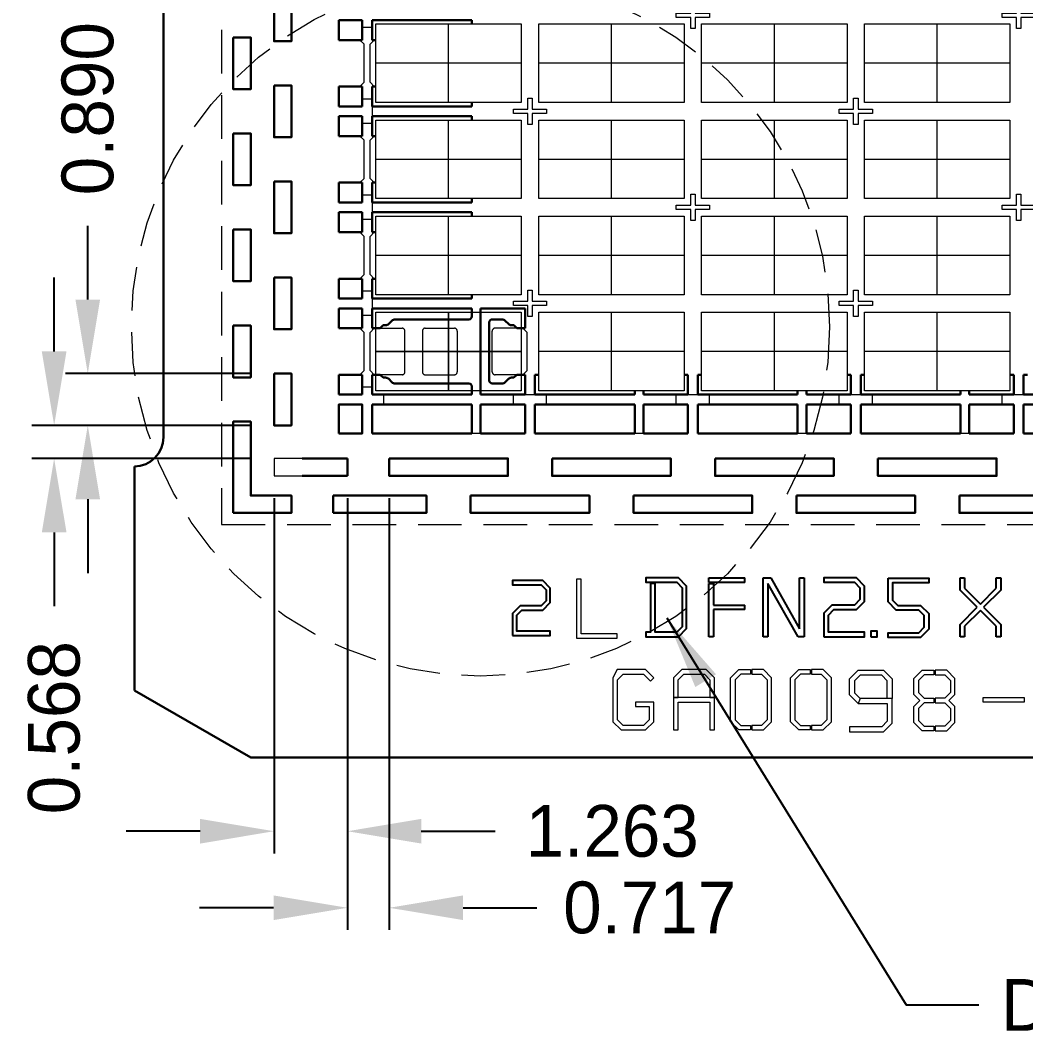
# Model space of a CAD drawing. Extents: x -109 to 32, y -47 to 43.
# Drawn here: x -101.19 to -83.9, y -47.24 to -29.88 of the extents above; entities that cross this region are included whole.
import ezdxf

# ---------------------------------------------------------------- set-up
doc = ezdxf.new("R2010")
doc.units = 0
doc.header["$LTSCALE"] = 3
doc.header["$MEASUREMENT"] = 0
for name, pattern in [('CENTER', [2, 1.25, -0.25, 0.25, -0.25]), ('HIDDEN', [0.375, 0.25, -0.125]), ('PHANTOM', [2.5, 1.25, -0.25, 0.25, -0.25, 0.25, -0.25])]:
    doc.linetypes.add(name, pattern=pattern)
doc.layers.add('998', color=50, linetype='Continuous')
for name, color, linetype, lineweight in [('CLIN', 1, 'CENTER', 15), ('DETAIL', 6, 'HIDDEN', 15), ('DIM', 4, 'Continuous', 13), ('FULL METAL', 33, 'HIDDEN', 15), ('HIDN', 6, 'HIDDEN', 15), ('OBJ', 3, 'Continuous', 30), ('OBJ1', 7, 'Continuous', 30), ('OBJ2', 30, 'Continuous', 30), ('OBJ3', 40, 'Continuous', 30), ('OBJ4', 7, 'Continuous', 30), ('PHANTOM', 5, 'PHANTOM', 15), ('SAW', 2, 'HIDDEN', 15), ('SAW2', 3, 'HIDDEN', 13), ('TEXT', 2, 'Continuous', 20)]:
    doc.layers.add(name, color=color, linetype=linetype, lineweight=lineweight)
doc.dimstyles.new('3DEC X 2', dxfattribs={"dimtxt": 0.889, "dimasz": 1.27, "dimexe": 0.381, "dimexo": 0.381, "dimgap": 0.381, "dimtad": 0, "dimdec": 3, "dimzin": 0, "dimdsep": 46, "dimtxsty": 'Standard', "dimcen": 0, "dimadec": 0, "dimazin": 0, "dimtfac": 1, "dimtdec": 3, "dimtofl": 0, "dimtmove": 0, "dimatfit": 3, "dimfxl": 1, "dimtolj": 1, "dimtzin": 0, "dimarcsym": 0})

# ---------------------------------------------------------------- blocks, each defined once
blk = doc.blocks.new('*U1')
at = {"layer": 'OBJ1', "color": 0}
blk.add_lwpolyline([(-1.02, 0.15), (1.02, 0.15), (1.02, -0.15), (-1.02, -0.15)], close=True, dxfattribs=at)
blk = doc.blocks.new('*U0')
at = {"layer": 'OBJ1'}
for p in [(0, 0), (2.8, 0), (5.6, 0), (8.4, 0)]:
    blk.add_blockref('*U1', p, dxfattribs=at)
blk = doc.blocks.new('*U4')
at = {"layer": 'OBJ3'}
for p, q in [((-1.23, -0.005), (-1.23, -0.505)), ((-1.23, -0.005), (0.485, -0.005)), ((0.485, -0.005), (0.485, -0.505)), ((0.635, -0.005), (1.4, -0.005)), ((0.635, -0.005), (0.635, -0.505)), ((1.4, -0.005), (1.4, -0.505)), ((-1.23, -0.505), (0.485, -0.505)), ((0.635, -0.505), (1.4, -0.505))]:
    blk.add_line(p, q, dxfattribs=at)
at = {"layer": 'OBJ4'}
for p, q in [((-1.23, 0.165), (-1.23, 0.505)), ((-1.165, 0.505), (-1.23, 0.505)), ((1.335, 0.505), (1.4, 0.505)), ((1.4, 0.505), (1.4, 0.165)), ((0.485, 0.23), (0.485, 0.165)), ((0.635, 0.23), (0.635, 0.165)), ((-0.365, 0.165), (-1.23, 0.165)), ((0.485, 0.165), (-1.23, 0.165)), ((1.4, 0.165), (0.635, 0.165))]:
    blk.add_line(p, q, dxfattribs=at)
at = {"layer": 'SAW2'}
for p, q in [((-1.4, 0.165), (-1.23, 0.165)), ((-1.03, -0.005), (-1.03, 0.165)), ((1.2, -0.005), (1.2, 0.165)), ((0.635, -0.505), (0.485, -0.505))]:
    blk.add_line(p, q, dxfattribs=at)
blk = doc.blocks.new('*U5')
at = {"layer": 'DIM'}
for p in [(0, 0), (2.8, 0), (5.6, 0), (8.4, 0)]:
    blk.add_blockref('*U4', p, dxfattribs=at)
blk = doc.blocks.new('*U6')
at = {"layer": 'OBJ3'}
for p, q in [((-1.1425, 0.825), (-1.1425, 0.485)), ((-1.1425, 0.825), (-0.7425, 0.825)), ((-0.7425, 0.825), (-0.7425, 0.485)), ((-1.1425, 0.485), (-0.7425, 0.485)), ((-1.1425, -0.315), (-1.1425, -0.655)), ((-1.1425, -0.315), (-0.7425, -0.315)), ((-1.1425, -0.315), (-1.1425, -0.655)), ((-1.1425, -0.315), (-0.7425, -0.315)), ((-0.7425, -0.315), (-0.7425, -0.655)), ((-0.7425, -0.315), (-0.7425, -0.655)), ((-1.1425, -0.655), (-0.7425, -0.655)), ((-1.1425, -0.655), (-0.7425, -0.655))]:
    blk.add_line(p, q, dxfattribs=at)
at = {"layer": 'OBJ4'}
for p, q in [((-0.5725, 0.485), (-0.5725, 0.825)), ((-0.5725, 0.825), (1.1425, 0.825)), ((1.1425, 0.825), (1.1425, 0.76)), ((-0.5075, 0.485), (-0.5725, 0.485)), ((-0.5725, -0.655), (-0.5725, -0.315)), ((-0.5075, -0.315), (-0.5725, -0.315)), ((-0.5075, -0.315), (-0.5725, -0.315)), ((1.1425, -0.655), (-0.5725, -0.655)), ((1.1425, -0.59), (1.1425, -0.655))]:
    blk.add_line(p, q, dxfattribs=at)
at = {"layer": 'SAW'}
for points in [[(-0.7805, -0.315), (-0.7075, -0.242), (-0.7075, 0.412), (-0.7805, 0.485)], [(-0.5345, -0.315), (-0.6075, -0.242), (-0.6075, 0.412), (-0.5345, 0.485)]]:
    blk.add_lwpolyline(points, dxfattribs=at)
at = {"layer": 'SAW2'}
for p, q in [((-0.5725, 0.7), (-0.7425, 0.7)), ((-0.5725, -0.53), (-0.7425, -0.53)), ((-0.5725, -0.53), (-0.7425, -0.53)), ((-0.5725, -0.655), (-0.5725, -0.825))]:
    blk.add_line(p, q, dxfattribs=at)
blk = doc.blocks.new('*U7')
at = {"layer": 'DIM'}
for p in [(0, 3.3), (0, 1.65), (0, 0)]:
    blk.add_blockref('*U6', p, dxfattribs=at)
blk = doc.blocks.new('*U12')
at = {"layer": 'FULL METAL'}
blk.add_lwpolyline([(-0.038, 0.038), (-0.038, 0.225), (0.038, 0.225), (0.038, 0.038), (0.285, 0.038), (0.285, -0.038), (0.038, -0.038), (0.038, -0.225), (-0.038, -0.225), (-0.038, -0.038), (-0.285, -0.038), (-0.285, 0.038)], close=True, dxfattribs=at)
blk = doc.blocks.new('*U13')
at = {"layer": 'CLIN'}
for p in [(0, 3.3), (5.6, 3.3), (0, 0), (5.6, 0)]:
    blk.add_blockref('*U12', p, dxfattribs=at)
blk = doc.blocks.new('*U14')
at = {"layer": 'FULL METAL'}
blk.add_lwpolyline([(-0.038, 0.038), (-0.038, 0.225), (0.038, 0.225), (0.038, 0.038), (0.285, 0.038), (0.285, -0.038), (0.038, -0.038), (0.038, -0.225), (-0.038, -0.225), (-0.038, -0.038), (-0.285, -0.038), (-0.285, 0.038)], close=True, dxfattribs=at)
blk = doc.blocks.new('*U15')
at = {"layer": 'CLIN'}
for p in [(0, 3.3), (5.6, 3.3), (0, 0), (5.6, 0)]:
    blk.add_blockref('*U14', p, dxfattribs=at)
blk = doc.blocks.new('*D16')
at = {"layer": 'Defpoints', "color": 0, "transparency": 16777216}
for p in [(171.36, -130.882), (172.622, -130.882), (172.622, -136.986)]:
    blk.add_point(p, dxfattribs=at)
at = {"layer": 'DIM', "color": 0, "lineweight": -2, "transparency": 16777216}
for p, q in [((171.36, -131.263), (171.36, -137.367)), ((172.622, -131.263), (172.622, -137.367)), ((170.09, -136.986), (168.82, -136.986)), ((173.892, -136.986), (175.162, -136.986))]:
    blk.add_line(p, q, dxfattribs=at)
at = {"layer": 'DIM', "color": 0, "transparency": 16777216}
for points in [[(170.09, -137.198), (170.09, -136.774), (171.36, -136.986)], [(173.892, -136.774), (173.892, -137.198), (172.622, -136.986)]]:
    blk.add_solid(points, dxfattribs=at)
at = {"layer": 'DIM', "color": 0, "transparency": 16777216, "insert": (177.173, -136.986), "char_height": 0.889, "attachment_point": 5}
blk.add_mtext('\\A1;1.263', dxfattribs=at)
blk = doc.blocks.new('*D17')
at = {"layer": 'Defpoints', "color": 0, "transparency": 16777216}
for p in [(172.622, -130.882), (173.34, -130.882), (173.34, -138.301)]:
    blk.add_point(p, dxfattribs=at)
at = {"layer": 'DIM', "color": 0, "lineweight": -2, "transparency": 16777216}
for p, q in [((172.622, -131.263), (172.622, -138.682)), ((173.34, -131.263), (173.34, -138.682)), ((171.352, -138.301), (170.082, -138.301)), ((174.61, -138.301), (175.88, -138.301))]:
    blk.add_line(p, q, dxfattribs=at)
at = {"layer": 'DIM', "color": 0, "transparency": 16777216}
for points in [[(171.352, -138.512), (171.352, -138.089), (172.622, -138.301)], [(174.61, -138.089), (174.61, -138.512), (173.34, -138.301)]]:
    blk.add_solid(points, dxfattribs=at)
at = {"layer": 'DIM', "color": 0, "transparency": 16777216, "insert": (177.817, -138.301), "char_height": 0.889, "attachment_point": 5}
blk.add_mtext('\\A1;0.717', dxfattribs=at)
blk = doc.blocks.new('*D18')
at = {"layer": 'Defpoints', "color": 0, "transparency": 16777216}
for p in [(168.159, -129.124), (171.36, -129.124), (171.36, -130.014)]:
    blk.add_point(p, dxfattribs=at)
at = {"layer": 'DIM', "color": 0, "lineweight": -2, "transparency": 16777216}
for p, q in [((168.159, -127.854), (168.159, -126.584)), ((170.979, -129.124), (167.778, -129.124)), ((170.979, -130.014), (167.778, -130.014)), ((168.159, -131.284), (168.159, -132.554))]:
    blk.add_line(p, q, dxfattribs=at)
at = {"layer": 'DIM', "color": 0, "transparency": 16777216}
for points in [[(167.947, -127.854), (168.37, -127.854), (168.159, -129.124)], [(168.37, -131.284), (167.947, -131.284), (168.159, -130.014)]]:
    blk.add_solid(points, dxfattribs=at)
at = {"layer": 'DIM', "color": 0, "transparency": 16777216, "insert": (168.159, -124.574), "char_height": 0.889, "attachment_point": 5, "rotation": 90}
blk.add_mtext('\\A1;0.890', dxfattribs=at)
blk = doc.blocks.new('*D19')
at = {"layer": 'Defpoints', "color": 0, "transparency": 16777216}
for p in [(171.36, -130.014), (167.581, -130.582), (171.36, -130.582)]:
    blk.add_point(p, dxfattribs=at)
at = {"layer": 'DIM', "color": 0, "lineweight": -2, "transparency": 16777216}
for p, q in [((167.581, -128.744), (167.581, -127.474)), ((170.979, -130.014), (167.2, -130.014)), ((170.979, -130.582), (167.2, -130.582)), ((167.581, -131.852), (167.581, -133.122))]:
    blk.add_line(p, q, dxfattribs=at)
at = {"layer": 'DIM', "color": 0, "transparency": 16777216}
for points in [[(167.369, -128.744), (167.793, -128.744), (167.581, -130.014)], [(167.793, -131.852), (167.369, -131.852), (167.581, -130.582)]]:
    blk.add_solid(points, dxfattribs=at)
at = {"layer": 'DIM', "color": 0, "transparency": 16777216, "insert": (167.581, -135.207), "char_height": 0.889, "attachment_point": 5, "rotation": 90}
blk.add_mtext('\\A1;0.568', dxfattribs=at)

msp = doc.modelspace()

# ---------------------------------------------------------------- linework, layer by layer
at = {"layer": '998'}
for p, q in [((-89.3481, -39.5361), (-89.3481, -39.4581)), ((-89.3481, -39.5361), (-89.3481, -39.4581)), ((-89.3481, -39.4581), (-88.728, -39.4581)), ((-89.3481, -39.4581), (-88.728, -39.4581)), ((-88.728, -39.5361), (-89.3481, -39.5361)), ((-88.728, -39.5361), (-89.3481, -39.5361)), ((-89.3481, -40.4721), (-89.3481, -39.5556)), ((-89.3481, -39.5556), (-89.2701, -39.5556)), ((-89.3481, -40.4721), (-89.3481, -39.5556)), ((-89.3481, -39.5556), (-89.2701, -39.5556)), ((-89.2701, -39.5556), (-89.2701, -39.9261)), ((-89.2701, -39.5556), (-89.2701, -39.9261)), ((-88.728, -39.5361), (-88.728, -39.4581)), ((-88.728, -39.5361), (-88.728, -39.4581)), ((-88.4152, -40.4733), (-88.4152, -39.4581)), ((-88.4152, -40.4733), (-88.4152, -39.4581)), ((-88.4152, -39.4581), (-88.2816, -39.4581)), ((-88.4152, -39.4581), (-88.2816, -39.4581)), ((-88.337, -39.5575), (-88.337, -40.4733)), ((-87.8146, -40.4733), (-88.337, -39.5575)), ((-88.337, -39.5575), (-88.337, -40.4733)), ((-87.8146, -40.4733), (-88.337, -39.5575)), ((-88.2816, -39.4581), (-87.7905, -40.3366)), ((-88.2816, -39.4581), (-87.7905, -40.3366)), ((-87.7905, -40.3366), (-87.7905, -39.4581)), ((-87.7905, -40.3366), (-87.7905, -39.4581)), ((-87.7905, -39.4581), (-87.7123, -39.4581)), ((-87.7123, -39.4581), (-87.7123, -40.4733)), ((-87.7123, -39.4581), (-87.7123, -40.4733)), ((-89.2701, -39.9261), (-88.728, -39.9261)), ((-89.2701, -39.9261), (-88.728, -39.9261)), ((-88.728, -40.0041), (-88.728, -39.9261)), ((-88.728, -40.0041), (-88.728, -39.9261)), ((-88.728, -40.0041), (-89.2701, -40.0041)), ((-89.2701, -40.0041), (-89.2701, -40.4721)), ((-88.728, -40.0041), (-89.2701, -40.0041)), ((-89.2701, -40.0041), (-89.2701, -40.4721)), ((-89.2701, -40.4721), (-89.3481, -40.4721)), ((-89.2701, -40.4721), (-89.3481, -40.4721)), ((-88.337, -40.4733), (-88.4152, -40.4733)), ((-88.337, -40.4733), (-88.4152, -40.4733)), ((-87.7123, -40.4733), (-87.8146, -40.4733)), ((-87.7123, -40.4733), (-87.8146, -40.4733))]:
    msp.add_line(p, q, dxfattribs=at)
at = {"layer": '998', "extrusion": (0, 0, -1)}
for p, q in [((-85.0312, -39.6676), (-85.0312, -39.4581)), ((-85.0312, -39.6676), (-85.0312, -39.4581)), ((-85.0312, -39.4581), (-84.9532, -39.4581)), ((-84.9532, -39.4581), (-84.9532, -39.6387)), ((-84.9532, -39.4581), (-84.9532, -39.6387)), ((-84.4111, -39.6384), (-84.4111, -39.4581)), ((-84.4111, -39.6384), (-84.4111, -39.4581)), ((-84.4111, -39.4581), (-84.3331, -39.4581)), ((-84.3331, -39.4581), (-84.3331, -39.6676)), ((-84.3331, -39.4581), (-84.3331, -39.6676)), ((-84.7367, -39.9642), (-85.0312, -39.6676)), ((-84.7367, -39.9642), (-85.0312, -39.6676)), ((-84.9532, -39.6387), (-84.6788, -39.9108)), ((-84.9532, -39.6387), (-84.6788, -39.9108)), ((-84.6788, -39.9108), (-84.4111, -39.6384)), ((-84.6788, -39.9108), (-84.4111, -39.6384)), ((-84.3331, -39.6676), (-84.6276, -39.9642)), ((-84.3331, -39.6676), (-84.6276, -39.9642)), ((-85.0312, -40.2587), (-84.7367, -39.9642)), ((-85.0312, -40.2587), (-84.7367, -39.9642)), ((-84.6788, -40.0216), (-84.9532, -40.2913)), ((-84.6788, -40.0216), (-84.9532, -40.2913)), ((-84.4111, -40.2916), (-84.6788, -40.0216)), ((-84.4111, -40.2916), (-84.6788, -40.0216)), ((-84.6276, -39.9642), (-84.3331, -40.2587)), ((-84.6276, -39.9642), (-84.3331, -40.2587)), ((-85.0312, -40.4721), (-85.0312, -40.2587)), ((-85.0312, -40.4721), (-85.0312, -40.2587)), ((-84.3331, -40.2587), (-84.3331, -40.4721)), ((-84.3331, -40.2587), (-84.3331, -40.4721)), ((-84.9532, -40.2913), (-84.9532, -40.4721)), ((-84.9532, -40.2913), (-84.9532, -40.4721)), ((-84.4111, -40.4721), (-84.4111, -40.2916)), ((-84.4111, -40.4721), (-84.4111, -40.2916)), ((-84.9532, -40.4721), (-85.0312, -40.4721)), ((-84.9532, -40.4721), (-85.0312, -40.4721)), ((-84.3331, -40.4721), (-84.4111, -40.4721)), ((-84.3331, -40.4721), (-84.4111, -40.4721))]:
    msp.add_line(p, q, dxfattribs=at)
at = {"layer": '998'}
for points in [[(-92.7232, -40.4464), (-92.0752, -40.4464), (-92.0752, -40.374), (-92.6508, -40.374), (-92.6508, -40.0995), (-92.5657, -40.012), (-92.2042, -40.012), (-92.0752, -39.8846), (-92.0752, -39.6377), (-92.2046, -39.5052), (-92.7232, -39.5052), (-92.7232, -39.5776), (-92.2327, -39.5776), (-92.1476, -39.6651), (-92.1476, -39.8521), (-92.2327, -39.9396), (-92.5941, -39.9396), (-92.7232, -40.0687)], [(-87.3735, -40.4721), (-86.6746, -40.4721), (-86.6746, -40.394), (-87.2954, -40.394), (-87.2954, -40.0979), (-87.2037, -40.0035), (-86.8137, -40.0035), (-86.6746, -39.8661), (-86.6746, -39.5998), (-86.8142, -39.4569), (-87.3735, -39.4569), (-87.3735, -39.535), (-86.8445, -39.535), (-86.7527, -39.6293), (-86.7527, -39.8311), (-86.8445, -39.9254), (-87.2343, -39.9254), (-87.3735, -40.0647)], [(-87.3735, -40.4721), (-86.6746, -40.4721), (-86.6746, -40.394), (-87.2954, -40.394), (-87.2954, -40.0979), (-87.2037, -40.0035), (-86.8137, -40.0035), (-86.6746, -39.8661), (-86.6746, -39.5998), (-86.8142, -39.4569), (-87.3735, -39.4569), (-87.3735, -39.535), (-86.8445, -39.535), (-86.7527, -39.6293), (-86.7527, -39.8311), (-86.8445, -39.9254), (-87.2343, -39.9254), (-87.3735, -40.0647)], [(-86.2689, -39.4656), (-85.57, -39.4656), (-85.57, -39.5437), (-86.1908, -39.5437), (-86.1908, -39.8398), (-86.099, -39.9342), (-85.7091, -39.9342), (-85.57, -40.0716), (-85.57, -40.3379), (-85.7095, -40.4808), (-86.2689, -40.4808), (-86.2689, -40.4028), (-85.7398, -40.4028), (-85.6481, -40.3084), (-85.6481, -40.1067), (-85.7398, -40.0123), (-86.1296, -40.0123), (-86.2689, -39.873)], [(-86.2689, -39.4656), (-85.57, -39.4656), (-85.57, -39.5437), (-86.1908, -39.5437), (-86.1908, -39.8398), (-86.099, -39.9342), (-85.7091, -39.9342), (-85.57, -40.0716), (-85.57, -40.3379), (-85.7095, -40.4808), (-86.2689, -40.4808), (-86.2689, -40.4028), (-85.7398, -40.4028), (-85.6481, -40.3084), (-85.6481, -40.1067), (-85.7398, -40.0123), (-86.1296, -40.0123), (-86.2689, -39.873)], [(-86.5653, -40.4737), (-86.4569, -40.4737), (-86.4569, -40.3741), (-86.5653, -40.3741)], [(-86.5653, -40.4737), (-86.4569, -40.4737), (-86.4569, -40.3741), (-86.5653, -40.3741)]]:
    msp.add_lwpolyline(points, close=True, dxfattribs=at)
at = {"layer": '998', "extrusion": (0, 0, -1)}
msp.add_lwpolyline([(89.8092, -40.2986), (89.901, -40.393), (90.2729, -40.393), (90.2729, -39.5535), (90.351, -39.5535), (90.351, -40.393), (90.43, -40.393), (90.43, -40.4711), (89.8707, -40.4711), (89.7312, -40.3281), (89.7312, -39.5988), (89.8707, -39.4559), (90.43, -39.4559), (90.43, -39.534), (89.901, -39.534), (89.8092, -39.6283)], close=True, dxfattribs=at)
msp.add_lwpolyline([(89.8092, -40.2986), (89.901, -40.393), (90.2729, -40.393), (90.2729, -39.5535), (90.351, -39.5535), (90.351, -40.393), (90.43, -40.393), (90.43, -40.4711), (89.8707, -40.4711), (89.7312, -40.3281), (89.7312, -39.5988), (89.8707, -39.4559), (90.43, -39.4559), (90.43, -39.534), (89.901, -39.534), (89.8092, -39.6283)], close=True, dxfattribs=at)
at = {"layer": 'CLIN'}
for p, q in [((-93.8232, -31.2948), (-93.8232, -29.9448)), ((-93.8232, -31.2948), (-93.8232, -29.9448)), ((-91.0232, -31.2948), (-91.0232, -29.9448)), ((-91.0232, -31.2948), (-91.0232, -29.9448)), ((-88.2232, -31.2948), (-88.2232, -29.9448)), ((-88.2232, -31.2948), (-88.2232, -29.9448)), ((-85.4232, -31.2948), (-85.4232, -29.9448)), ((-85.4232, -31.2948), (-85.4232, -29.9448)), ((-92.5732, -30.6198), (-95.0732, -30.6198)), ((-92.5732, -30.6198), (-95.0732, -30.6198)), ((-89.7732, -30.6198), (-92.2732, -30.6198)), ((-89.7732, -30.6198), (-92.2732, -30.6198)), ((-86.9732, -30.6198), (-89.4732, -30.6198)), ((-86.9732, -30.6198), (-89.4732, -30.6198)), ((-84.1732, -30.6198), (-86.6732, -30.6198)), ((-84.1732, -30.6198), (-86.6732, -30.6198)), ((-93.8232, -32.9448), (-93.8232, -31.5948)), ((-93.8232, -32.9448), (-93.8232, -31.5948)), ((-91.0232, -32.9448), (-91.0232, -31.5948)), ((-91.0232, -32.9448), (-91.0232, -31.5948)), ((-88.2232, -32.9448), (-88.2232, -31.5948)), ((-88.2232, -32.9448), (-88.2232, -31.5948)), ((-85.4232, -32.9448), (-85.4232, -31.5948)), ((-85.4232, -32.9448), (-85.4232, -31.5948)), ((-92.5732, -32.2698), (-95.0732, -32.2698)), ((-92.5732, -32.2698), (-95.0732, -32.2698)), ((-89.7732, -32.2698), (-92.2732, -32.2698)), ((-89.7732, -32.2698), (-92.2732, -32.2698)), ((-86.9732, -32.2698), (-89.4732, -32.2698)), ((-86.9732, -32.2698), (-89.4732, -32.2698)), ((-84.1732, -32.2698), (-86.6732, -32.2698)), ((-84.1732, -32.2698), (-86.6732, -32.2698)), ((-93.8232, -34.5948), (-93.8232, -33.2448)), ((-93.8232, -34.5948), (-93.8232, -33.2448)), ((-91.0232, -34.5948), (-91.0232, -33.2448)), ((-91.0232, -34.5948), (-91.0232, -33.2448)), ((-88.2232, -34.5948), (-88.2232, -33.2448)), ((-88.2232, -34.5948), (-88.2232, -33.2448)), ((-85.4232, -34.5948), (-85.4232, -33.2448)), ((-85.4232, -34.5948), (-85.4232, -33.2448)), ((-92.5732, -33.9198), (-95.0732, -33.9198)), ((-92.5732, -33.9198), (-95.0732, -33.9198)), ((-89.7732, -33.9198), (-92.2732, -33.9198)), ((-89.7732, -33.9198), (-92.2732, -33.9198)), ((-86.9732, -33.9198), (-89.4732, -33.9198)), ((-86.9732, -33.9198), (-89.4732, -33.9198)), ((-84.1732, -33.9198), (-86.6732, -33.9198)), ((-84.1732, -33.9198), (-86.6732, -33.9198)), ((-93.8232, -36.2448), (-93.8232, -34.8948)), ((-93.8232, -36.2448), (-93.8232, -34.8948)), ((-93.8232, -34.8948), (-93.8232, -36.2448)), ((-93.8232, -34.8948), (-93.8232, -36.2448)), ((-91.0232, -36.2448), (-91.0232, -34.8948)), ((-91.0232, -36.2448), (-91.0232, -34.8948)), ((-88.2232, -36.2448), (-88.2232, -34.8948)), ((-88.2232, -36.2448), (-88.2232, -34.8948)), ((-85.4232, -36.2448), (-85.4232, -34.8948)), ((-85.4232, -36.2448), (-85.4232, -34.8948)), ((-92.5732, -35.5698), (-95.0732, -35.5698)), ((-92.5732, -35.5698), (-95.0732, -35.5698)), ((-95.0732, -35.5698), (-92.5732, -35.5698)), ((-92.5732, -35.5698), (-95.0732, -35.5698)), ((-89.7732, -35.5698), (-92.2732, -35.5698)), ((-89.7732, -35.5698), (-92.2732, -35.5698)), ((-86.9732, -35.5698), (-89.4732, -35.5698)), ((-86.9732, -35.5698), (-89.4732, -35.5698)), ((-84.1732, -35.5698), (-86.6732, -35.5698)), ((-84.1732, -35.5698), (-86.6732, -35.5698))]:
    msp.add_line(p, q, dxfattribs=at)
at = {"layer": 'DETAIL'}
msp.add_circle((-93.2732, -35.1448), 6, dxfattribs=at)
at = {"layer": 'HIDN'}
for p, q in [((-94.9972, -35.1698), (-94.6232, -35.1698)), ((-94.5732, -35.9198), (-94.5732, -35.2198)), ((-94.2737, -35.2198), (-94.2737, -35.9198)), ((-94.2237, -35.1698), (-93.7237, -35.1698)), ((-93.6737, -35.2198), (-93.6737, -35.9198)), ((-93.0732, -35.9198), (-93.0732, -35.2198)), ((-92.6492, -35.1698), (-93.0232, -35.1698)), ((-94.6232, -35.9698), (-94.9972, -35.9698)), ((-94.2237, -35.9698), (-93.7237, -35.9698)), ((-92.6492, -35.9698), (-93.0232, -35.9698))]:
    msp.add_line(p, q, dxfattribs=at)
msp.add_lwpolyline([(19.2768, 28.4552), (-97.7232, 28.4552), (-97.7232, -38.5448), (19.2768, -38.5448)], close=True, dxfattribs=at)
for centre, start, end in [((-94.6232, -35.2198), 0, 90), ((-94.2237, -35.2198), 90, 180), ((-93.7237, -35.2198), 0, 90), ((-93.0232, -35.2198), 90, 180), ((-94.6232, -35.9198), 270, 0), ((-94.2237, -35.9198), 180, 270), ((-93.7237, -35.9198), 270, 0), ((-93.0232, -35.9198), 180, 270)]:
    msp.add_arc(centre, 0.05, start, end, dxfattribs=at)
at = {"layer": 'OBJ'}
for p, q in [((-98.7232, -37.0448), (-98.7232, -18.0448)), ((-99.2232, -37.5448), (-99.2232, -37.5448)), ((-99.2232, -41.3948), (-99.2232, -37.5448)), ((-99.2232, -41.3948), (-97.2232, -42.5448)), ((23.9497, -42.5448), (-97.2232, -42.5448))]:
    msp.add_line(p, q, dxfattribs=at)
msp.add_arc((-99.2232, -37.0448), 0.5, 270, 0, dxfattribs=at)
at = {"layer": 'OBJ1', "color": 0}
for p, q in [((-95.5607, -37.4073), (-96.3407, -37.4073)), ((-95.5607, -37.4073), (-96.3407, -37.4073)), ((-95.5607, -37.7073), (-95.5607, -37.4073)), ((-95.5607, -37.7073), (-95.5607, -37.4073)), ((-96.3407, -37.7073), (-95.5607, -37.7073)), ((-96.3407, -37.7073), (-95.5607, -37.7073))]:
    msp.add_line(p, q, dxfattribs=at)
at = {"layer": 'OBJ1'}
for p, q in [((-94.8007, -37.4073), (-92.8032, -37.4073)), ((-92.0007, -37.4073), (-90.0032, -37.4073)), ((-89.2007, -37.4073), (-87.2032, -37.4073)), ((-86.4007, -37.4073), (-84.4032, -37.4073)), ((-92.8032, -37.7073), (-94.8007, -37.7073)), ((-90.0032, -37.7073), (-92.0007, -37.7073)), ((-87.2032, -37.7073), (-89.2007, -37.7073)), ((-84.4032, -37.7073), (-86.4007, -37.7073)), ((-95.8082, -38.0448), (-95.8082, -38.3448)), ((-92.4232, -38.0448), (-92.8032, -38.0448))]:
    msp.add_line(p, q, dxfattribs=at)
for points in [[(-96.8232, -29.3498), (-96.5232, -29.3498), (-96.5232, -30.2398), (-96.8232, -30.2398)], [(-97.5232, -30.1748), (-97.5232, -31.0648), (-97.2232, -31.0648), (-97.2232, -30.1748)], [(-96.8232, -30.9998), (-96.5232, -30.9998), (-96.5232, -31.8898), (-96.8232, -31.8898)], [(-97.5232, -31.8248), (-97.5232, -32.7148), (-97.2232, -32.7148), (-97.2232, -31.8248)], [(-96.8232, -32.6498), (-96.5232, -32.6498), (-96.5232, -33.5398), (-96.8232, -33.5398)], [(-97.5232, -33.4748), (-97.5232, -34.3648), (-97.2232, -34.3648), (-97.2232, -33.4748)], [(-96.8232, -34.2998), (-96.5232, -34.2998), (-96.5232, -35.1898), (-96.8232, -35.1898)], [(-97.5232, -35.1248), (-97.5232, -36.0148), (-97.2232, -36.0148), (-97.2232, -35.1248)], [(-96.8232, -35.9498), (-96.5232, -35.9498), (-96.5232, -36.8398), (-96.8232, -36.8398)], [(-97.5232, -38.3448), (-96.5232, -38.3448), (-96.5232, -38.0448), (-97.2232, -38.0448), (-97.2232, -36.7748), (-97.5232, -36.7748)]]:
    msp.add_lwpolyline(points, close=True, dxfattribs=at)
at = {"layer": 'OBJ1', "color": 0}
for points in [[(-94.8432, -37.4073), (-92.8032, -37.4073), (-92.8032, -37.7073), (-94.8432, -37.7073)], [(-92.0432, -37.4073), (-90.0032, -37.4073), (-90.0032, -37.7073), (-92.0432, -37.7073)], [(-89.2432, -37.4073), (-87.2032, -37.4073), (-87.2032, -37.7073), (-89.2432, -37.7073)], [(-86.4432, -37.4073), (-84.4032, -37.4073), (-84.4032, -37.7073), (-86.4432, -37.7073)]]:
    msp.add_lwpolyline(points, close=True, dxfattribs=at)
msp.add_lwpolyline([(-95.8082, -38.0448), (-94.2032, -38.0448), (-94.2032, -38.3448), (-95.8082, -38.3448)], dxfattribs=at)
at = {"layer": 'OBJ2'}
for p, q in [((-94.8509, -35.0975), (-94.7955, -35.042)), ((-94.7417, -35.0198), (-93.4732, -35.0198)), ((-93.4232, -34.9698), (-93.4232, -34.8948)), ((-93.2732, -36.2448), (-93.2732, -34.8948)), ((-92.9047, -35.0198), (-93.0732, -35.0198)), ((-92.7955, -35.0975), (-92.8509, -35.042)), ((-94.9972, -35.1698), (-95.0732, -35.1698)), ((-94.9472, -35.1198), (-94.9972, -35.1698)), ((-94.9472, -35.1198), (-94.9047, -35.1198)), ((-93.1232, -36.0698), (-93.1232, -35.0698)), ((-92.6992, -35.1198), (-92.7417, -35.1198)), ((-92.6992, -35.1198), (-92.6492, -35.1698)), ((-92.6492, -35.1698), (-92.5732, -35.1698)), ((-94.9972, -35.9698), (-95.0732, -35.9698)), ((-94.9472, -36.0198), (-94.9972, -35.9698)), ((-94.9472, -36.0198), (-94.9047, -36.0198)), ((-94.7955, -36.0975), (-94.8509, -36.042)), ((-92.8509, -36.0975), (-92.7955, -36.042)), ((-92.6992, -36.0198), (-92.7417, -36.0198)), ((-92.6992, -36.0198), (-92.6492, -35.9698)), ((-92.6492, -35.9698), (-92.5732, -35.9698)), ((-94.7417, -36.1198), (-93.4732, -36.1198)), ((-93.4232, -36.2448), (-93.4232, -36.1698)), ((-92.9047, -36.1198), (-93.0732, -36.1198))]:
    msp.add_line(p, q, dxfattribs=at)
for centre, radius, start, end in [((-94.7417, -35.0958), 0.076, 90, 135), ((-93.4732, -34.9698), 0.05, 270, 0), ((-93.0732, -35.0698), 0.05, 90, 180), ((-92.9047, -35.0958), 0.076, 45, 90), ((-94.9047, -35.0438), 0.076, 270, 315), ((-92.7417, -35.0438), 0.076, 225, 270), ((-94.9047, -36.0958), 0.076, 45, 90), ((-94.7417, -36.0438), 0.076, 225, 270), ((-93.0732, -36.0698), 0.05, 180, 270), ((-92.9047, -36.0438), 0.076, 270, 315), ((-92.7417, -36.0958), 0.076, 90, 135), ((-93.4732, -36.1698), 0.05, 0, 90)]:
    msp.add_arc(centre, radius, start, end, dxfattribs=at)
at = {"layer": 'OBJ3'}
for p, q in [((-95.7082, -34.8298), (-95.7082, -35.1698)), ((-95.7082, -34.8298), (-95.3082, -34.8298)), ((-95.3082, -34.8298), (-95.3082, -35.1698)), ((-95.7082, -35.1698), (-95.3082, -35.1698)), ((-95.7082, -35.9698), (-95.7082, -36.3098)), ((-95.7082, -35.9698), (-95.3082, -35.9698)), ((-95.3082, -35.9698), (-95.3082, -36.3098)), ((-95.7082, -36.3098), (-95.3082, -36.3098)), ((-95.1382, -36.4798), (-95.1382, -36.9798)), ((-95.1382, -36.4798), (-93.4232, -36.4798)), ((-93.4232, -36.4798), (-93.4232, -36.9798)), ((-93.2732, -36.4798), (-92.5082, -36.4798)), ((-93.2732, -36.4798), (-93.2732, -36.9798)), ((-92.5082, -36.4798), (-92.5082, -36.9798)), ((-95.1382, -36.9798), (-93.4232, -36.9798)), ((-93.2732, -36.9798), (-92.5082, -36.9798))]:
    msp.add_line(p, q, dxfattribs=at)
msp.add_lwpolyline([(-95.7082, -36.9798), (-95.3082, -36.9798), (-95.3082, -36.4798), (-95.7082, -36.4798)], close=True, dxfattribs=at)
at = {"layer": 'OBJ4'}
for p, q in [((-95.1382, -35.1698), (-95.1382, -34.8298)), ((-95.1382, -34.8298), (-93.4232, -34.8298)), ((-93.4232, -34.8298), (-93.4232, -34.8948)), ((-93.2732, -34.8298), (-92.5082, -34.8298)), ((-93.2732, -34.8298), (-93.2732, -34.8948)), ((-92.5082, -34.8298), (-92.5082, -35.1698)), ((-95.0732, -35.1698), (-95.1382, -35.1698)), ((-92.5732, -35.1698), (-92.5082, -35.1698)), ((-95.1382, -36.3098), (-95.1382, -35.9698)), ((-95.0732, -35.9698), (-95.1382, -35.9698)), ((-92.5732, -35.9698), (-92.5082, -35.9698)), ((-92.5082, -35.9698), (-92.5082, -36.3098)), ((-93.4232, -36.2448), (-93.4232, -36.3098)), ((-93.2732, -36.2448), (-93.2732, -36.3098)), ((-93.4232, -36.3098), (-95.1382, -36.3098)), ((-92.5082, -36.3098), (-93.2732, -36.3098))]:
    msp.add_line(p, q, dxfattribs=at)
at = {"layer": 'PHANTOM'}
for points in [[(-92.5732, -31.2948), (-95.0732, -31.2948), (-95.0732, -29.9448), (-92.5732, -29.9448)], [(-92.5732, -31.2948), (-95.0732, -31.2948), (-95.0732, -29.9448), (-92.5732, -29.9448)], [(-89.7732, -31.2948), (-92.2732, -31.2948), (-92.2732, -29.9448), (-89.7732, -29.9448)], [(-89.7732, -31.2948), (-92.2732, -31.2948), (-92.2732, -29.9448), (-89.7732, -29.9448)], [(-86.9732, -31.2948), (-89.4732, -31.2948), (-89.4732, -29.9448), (-86.9732, -29.9448)], [(-86.9732, -31.2948), (-89.4732, -31.2948), (-89.4732, -29.9448), (-86.9732, -29.9448)], [(-84.1732, -31.2948), (-86.6732, -31.2948), (-86.6732, -29.9448), (-84.1732, -29.9448)], [(-84.1732, -31.2948), (-86.6732, -31.2948), (-86.6732, -29.9448), (-84.1732, -29.9448)], [(-92.5732, -32.9448), (-95.0732, -32.9448), (-95.0732, -31.5948), (-92.5732, -31.5948)], [(-92.5732, -32.9448), (-95.0732, -32.9448), (-95.0732, -31.5948), (-92.5732, -31.5948)], [(-89.7732, -32.9448), (-92.2732, -32.9448), (-92.2732, -31.5948), (-89.7732, -31.5948)], [(-89.7732, -32.9448), (-92.2732, -32.9448), (-92.2732, -31.5948), (-89.7732, -31.5948)], [(-86.9732, -32.9448), (-89.4732, -32.9448), (-89.4732, -31.5948), (-86.9732, -31.5948)], [(-86.9732, -32.9448), (-89.4732, -32.9448), (-89.4732, -31.5948), (-86.9732, -31.5948)], [(-84.1732, -32.9448), (-86.6732, -32.9448), (-86.6732, -31.5948), (-84.1732, -31.5948)], [(-84.1732, -32.9448), (-86.6732, -32.9448), (-86.6732, -31.5948), (-84.1732, -31.5948)], [(-92.5732, -34.5948), (-95.0732, -34.5948), (-95.0732, -33.2448), (-92.5732, -33.2448)], [(-92.5732, -34.5948), (-95.0732, -34.5948), (-95.0732, -33.2448), (-92.5732, -33.2448)], [(-89.7732, -34.5948), (-92.2732, -34.5948), (-92.2732, -33.2448), (-89.7732, -33.2448)], [(-89.7732, -34.5948), (-92.2732, -34.5948), (-92.2732, -33.2448), (-89.7732, -33.2448)], [(-86.9732, -34.5948), (-89.4732, -34.5948), (-89.4732, -33.2448), (-86.9732, -33.2448)], [(-86.9732, -34.5948), (-89.4732, -34.5948), (-89.4732, -33.2448), (-86.9732, -33.2448)], [(-84.1732, -34.5948), (-86.6732, -34.5948), (-86.6732, -33.2448), (-84.1732, -33.2448)], [(-84.1732, -34.5948), (-86.6732, -34.5948), (-86.6732, -33.2448), (-84.1732, -33.2448)], [(-92.5732, -36.2448), (-95.0732, -36.2448), (-95.0732, -34.8948), (-92.5732, -34.8948)], [(-92.5732, -36.2448), (-95.0732, -36.2448), (-95.0732, -34.8948), (-92.5732, -34.8948)], [(-95.0732, -34.8948), (-92.5732, -34.8948), (-92.5732, -36.2448), (-95.0732, -36.2448)], [(-95.0732, -34.8948), (-92.5732, -34.8948), (-92.5732, -36.2448), (-95.0732, -36.2448)], [(-89.7732, -36.2448), (-92.2732, -36.2448), (-92.2732, -34.8948), (-89.7732, -34.8948)], [(-89.7732, -36.2448), (-92.2732, -36.2448), (-92.2732, -34.8948), (-89.7732, -34.8948)], [(-86.9732, -36.2448), (-89.4732, -36.2448), (-89.4732, -34.8948), (-86.9732, -34.8948)], [(-86.9732, -36.2448), (-89.4732, -36.2448), (-89.4732, -34.8948), (-86.9732, -34.8948)], [(-84.1732, -36.2448), (-86.6732, -36.2448), (-86.6732, -34.8948), (-84.1732, -34.8948)], [(-84.1732, -36.2448), (-86.6732, -36.2448), (-86.6732, -34.8948), (-84.1732, -34.8948)]]:
    msp.add_lwpolyline(points, close=True, dxfattribs=at)
for points in [[(-92.5732, -34.1948), (-92.5732, -34.5948), (-95.0732, -34.5948), (-95.0732, -34.1948)], [(-91.4732, -34.5948), (-92.2732, -34.5948), (-92.2732, -34.1948)], [(-91.4732, -36.2448), (-92.2732, -36.2448), (-92.2732, -34.8948), (-91.4732, -34.8948)]]:
    msp.add_lwpolyline(points, dxfattribs=at)
at = {"layer": 'SAW'}
for points in [[(-95.3462, -35.9698), (-95.2732, -35.8968), (-95.2732, -35.2428), (-95.3462, -35.1698)], [(-95.1002, -35.9698), (-95.1732, -35.8968), (-95.1732, -35.2428), (-95.1002, -35.1698)], [(-92.5462, -35.9698), (-92.4732, -35.8968), (-92.4732, -35.2428), (-92.5462, -35.1698)]]:
    msp.add_lwpolyline(points, dxfattribs=at)
at = {"layer": 'SAW2'}
for p, q in [((-95.1382, -34.9548), (-95.3082, -34.9548)), ((-95.1382, -36.1848), (-95.3082, -36.1848)), ((-94.9382, -36.4798), (-94.9382, -36.3098)), ((-92.7082, -36.4798), (-92.7082, -36.3098)), ((-93.2732, -36.9798), (-93.4232, -36.9798))]:
    msp.add_line(p, q, dxfattribs=at)
at = {"layer": 'TEXT', "color": 0}
for p, q in [((-96.3407, -37.4073), (-96.8232, -37.4073)), ((-96.8232, -37.4073), (-96.8232, -37.7073)), ((-96.3407, -37.4073), (-96.8232, -37.4073)), ((-92.8032, -37.4073), (-92.8032, -37.7073)), ((-90.0032, -37.4073), (-90.0032, -37.7073)), ((-87.2032, -37.4073), (-87.2032, -37.7073)), ((-84.4032, -37.4073), (-84.4032, -37.7073)), ((-96.8232, -37.7073), (-96.3407, -37.7073)), ((-96.8232, -37.7073), (-96.3407, -37.7073))]:
    msp.add_line(p, q, dxfattribs=at)
at = {"layer": 'TEXT', "extrusion": (0, 0, -1)}
for p, q in [((-91.6244, -39.4808), (-91.6244, -40.4965)), ((-91.5463, -39.4808), (-91.6244, -39.4808)), ((-91.5463, -40.4184), (-91.5463, -39.4808)), ((-90.9251, -40.4184), (-91.5463, -40.4184)), ((-90.9251, -40.4965), (-90.9251, -40.4184)), ((-91.6244, -40.4965), (-90.9251, -40.4965))]:
    msp.add_line(p, q, dxfattribs=at)
at = {"layer": 'TEXT'}
for points in [[(-90.8241, -41.1115), (-90.4696, -41.1115), (-90.3502, -41.2309), (-90.2947, -41.1753), (-90.4371, -41.033), (-90.9251, -41.0345), (-90.999, -41.1753), (-90.999, -41.9297), (-90.8566, -42.0721), (-90.4371, -42.0721), (-90.2947, -41.9297), (-90.2947, -41.5918), (-90.6081, -41.5918), (-90.6081, -41.6703), (-90.3732, -41.6703), (-90.3732, -41.8972), (-90.4696, -41.9936), (-90.8241, -41.9936), (-90.9205, -41.8972), (-90.9205, -41.2079)], [(-89.8773, -41.2079), (-89.7809, -41.1115), (-89.4265, -41.1115), (-89.3301, -41.2079), (-89.3301, -41.5133), (-89.2515, -41.5133), (-89.2515, -41.1753), (-89.3939, -41.033), (-89.8134, -41.033), (-89.9558, -41.1753), (-89.9558, -41.5133), (-89.8773, -41.5133)], [(-88.9746, -41.9297), (-88.9746, -41.1753), (-88.8322, -41.033), (-88.6322, -41.033), (-88.6322, -41.1115), (-88.7997, -41.1115), (-88.8961, -41.2079), (-88.8961, -41.8972), (-88.7997, -41.9936), (-88.6322, -41.9936), (-88.6322, -42.0721), (-88.8322, -42.0721)], [(-88.2703, -41.1753), (-88.4127, -41.033), (-88.6127, -41.033), (-88.6127, -41.1115), (-88.4452, -41.1115), (-88.3488, -41.2079), (-88.3488, -41.8972), (-88.4452, -41.9936), (-88.6127, -41.9936), (-88.6127, -42.0721), (-88.4127, -42.0721), (-88.2703, -41.9297)], [(-87.9474, -41.9297), (-87.9474, -41.1753), (-87.805, -41.033), (-87.605, -41.033), (-87.605, -41.1115), (-87.7725, -41.1115), (-87.8689, -41.2079), (-87.8689, -41.8972), (-87.7725, -41.9936), (-87.605, -41.9936), (-87.605, -42.0721), (-87.805, -42.0721)], [(-87.2431, -41.1753), (-87.3855, -41.033), (-87.5855, -41.033), (-87.5855, -41.1115), (-87.418, -41.1115), (-87.3216, -41.2079), (-87.3216, -41.8972), (-87.418, -41.9936), (-87.5855, -41.9936), (-87.5855, -42.0721), (-87.3855, -42.0721), (-87.2431, -41.9297)], [(-85.8235, -41.9423), (-85.8235, -41.6682), (-85.7203, -41.5651), (-85.8235, -41.4619), (-85.8235, -41.1879), (-85.6811, -41.0455), (-85.4811, -41.0455), (-85.4811, -41.124), (-85.6486, -41.124), (-85.745, -41.2204), (-85.745, -41.4294), (-85.6486, -41.5258), (-85.4811, -41.5258), (-85.4811, -41.6043), (-85.6486, -41.6043), (-85.745, -41.7008), (-85.745, -41.9097), (-85.6486, -42.0061), (-85.4811, -42.0061), (-85.4811, -42.0846), (-85.6811, -42.0846)], [(-85.2941, -42.0061), (-85.4616, -42.0061), (-85.4616, -42.0846), (-85.2616, -42.0846), (-85.1192, -41.9423), (-85.1192, -41.6682), (-85.2223, -41.5651), (-85.1192, -41.4619), (-85.1192, -41.1879), (-85.2616, -41.0455), (-85.4616, -41.0455), (-85.4616, -41.124), (-85.2941, -41.124), (-85.1977, -41.2204), (-85.1977, -41.4294), (-85.2941, -41.5258), (-85.4616, -41.5258), (-85.4616, -41.6043), (-85.2941, -41.6043), (-85.1977, -41.7008), (-85.1977, -41.9097)], [(-89.9558, -41.5133), (-89.9558, -42.0721), (-89.8773, -42.0721), (-89.8773, -41.5918), (-89.3301, -41.5918), (-89.3301, -42.0721), (-89.2515, -42.0721), (-89.2515, -41.5133)], [(-84.6341, -41.5133), (-83.9298, -41.5133), (-83.9298, -41.5918), (-84.6341, -41.5918)]]:
    msp.add_lwpolyline(points, close=True, dxfattribs=at)
at = {"layer": 'TEXT', "extrusion": (0, 0, -1)}
for points in [[(86.929, -41.1944), (86.7833, -41.0451), (86.3461, -41.0451), (86.2003, -41.1944), (86.2003, -41.5317), (86.2843, -41.5317), (86.2843, -41.2262), (86.3788, -41.1291), (86.7506, -41.1291), (86.845, -41.2262), (86.845, -41.4346), (86.7506, -41.5317), (86.7836, -41.6157), (86.929, -41.4703)], [(86.2003, -41.5317), (86.7506, -41.5317), (86.7836, -41.6157), (86.2843, -41.6157), (86.2843, -41.9212), (86.3788, -42.0183), (86.929, -42.0183), (86.929, -42.1023), (86.3461, -42.1023), (86.2003, -41.953)]]:
    msp.add_lwpolyline(points, close=True, dxfattribs=at)

# ---------------------------------------------------------------- block references
at = {"layer": 'CLIN'}
for name, p in [('*U13', (-92.4232, -34.7448)), ('*U15', (-89.6232, -33.0948))]:
    msp.add_blockref(name, p, dxfattribs=at)
at = {"layer": 'DIM'}
for name, p in [('*U7', (-94.5657, -34.0048)), ('*U5', (-91.1082, -36.4748))]:
    msp.add_blockref(name, p, dxfattribs=at)
at = {"layer": 'OBJ1'}
msp.add_blockref('*U0', (-92.4232, -38.1948), dxfattribs=at)

# ---------------------------------------------------------------- texts
at = {"layer": 'DIM', "insert": (-84.3273, -46.7948), "char_height": 0.889, "attachment_point": 4}
msp.add_mtext('DETAIL "X"', dxfattribs=at)

# ---------------------------------------------------------------- dimensions: what is measured, and where the dimension line sits
at = {"layer": 'DIM'}
for base, p1, p2, picture, middle, set_off in [((-100.0244, -35.9498), (-96.8232, -36.8398), (-96.8232, -35.9498), '*D18', (-100.0244, -31.399), (-268.1832, 93.1746)), ((-100.602251357, -37.4072866018), (-96.8231934631, -36.8397866018), (-96.8231934631, -37.4072866018), '*D19', (-100.602251357, -42.0322032685), (-268.1831576029, 93.174561149))]:
    dim = msp.add_linear_dim(base=base, p1=p1, p2=p2, angle=90, dimstyle='3DEC X 2', dxfattribs=at)
    dim.commit()
    dim.dimension.update_dxf_attribs({"geometry": picture, "text_midpoint": middle, "insert": set_off})
dim = msp.add_linear_dim(base=(-95.5606934631, -43.811527367), p1=(-96.8231934631, -37.7072866018), p2=(-95.5606934631, -37.7072866018), dimstyle='3DEC X 2', dxfattribs=at)
dim.commit()
dim.dimension.update_dxf_attribs({"geometry": '*D16', "text_midpoint": (-91.0098601298, -43.811527367), "dimtype": 128, "insert": (-268.1831576029, 93.174561149)})
dim = msp.add_linear_dim(base=(-94.8431934633, -45.1260189896), p1=(-95.5606934631, -37.7072866018), p2=(-94.8431934633, -37.7072866018), dimstyle='3DEC X 2', dxfattribs=at)
dim.commit()
dim.dimension.update_dxf_attribs({"geometry": '*D17', "text_midpoint": (-90.3664434633, -45.1260189896), "insert": (-268.1831576029, 93.174561149)})

# ---------------------------------------------------------------- leaders
at = {"layer": 'DIM', "annotation_type": 0, "has_hookline": 1, "hookline_direction": 1, "text_width": 7.7047}
msp.add_leader([(-90.0726, -40.1448), (-85.9583, -46.7948), (-84.7083, -46.7948)], dimstyle='3DEC X 2', dxfattribs=at)

doc.saveas('drawing.dxf')
